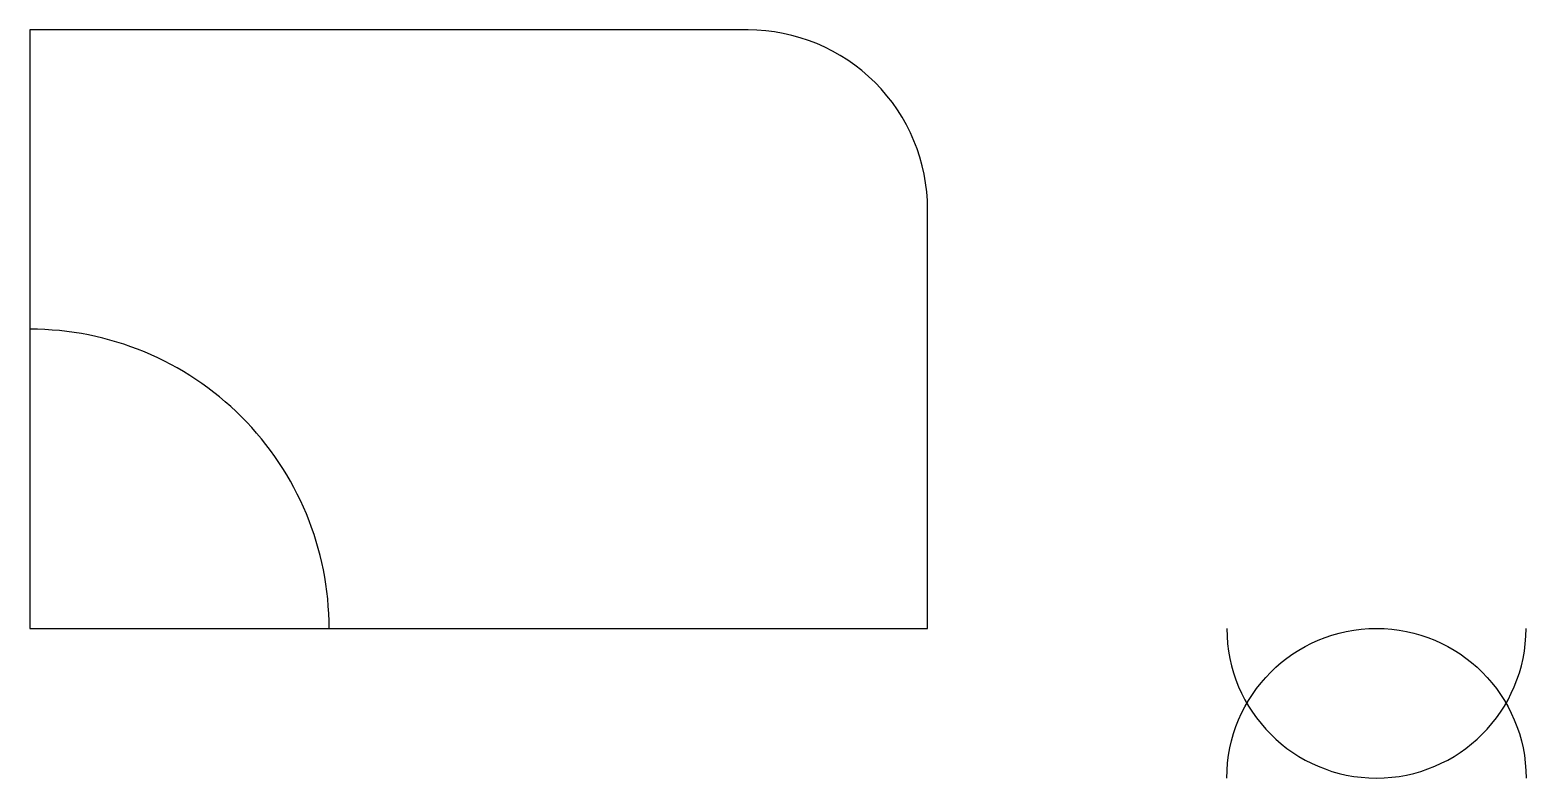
# Model space of a CAD drawing. Header units: metres. Extents: x 0 to 50, y -5 to 20.
import ezdxf

# ---------------------------------------------------------------- set-up
doc = ezdxf.new("R2010")
doc.units = ezdxf.units.M
doc.layers.add('PLOT', color=7, linetype='Continuous')
doc.layers.add('WORKED-ARC', color=1, linetype='Continuous')

msp = doc.modelspace()

# ---------------------------------------------------------------- linework, layer by layer
at = {"layer": 'PLOT'}
msp.add_lwpolyline([(0, 0), (30, 0), (30, 14, 0.414214), (24, 20), (0, 20)], format="xyb", close=True, dxfattribs=at)
at = {"layer": 'WORKED-ARC'}
for points in [[(10, 0, 0.414214), (0, 10)], [(40, 0, 1), (50, 0)], [(40, -5, -1), (50, -5)]]:
    msp.add_lwpolyline(points, format="xyb", dxfattribs=at)

doc.saveas('drawing.dxf')
